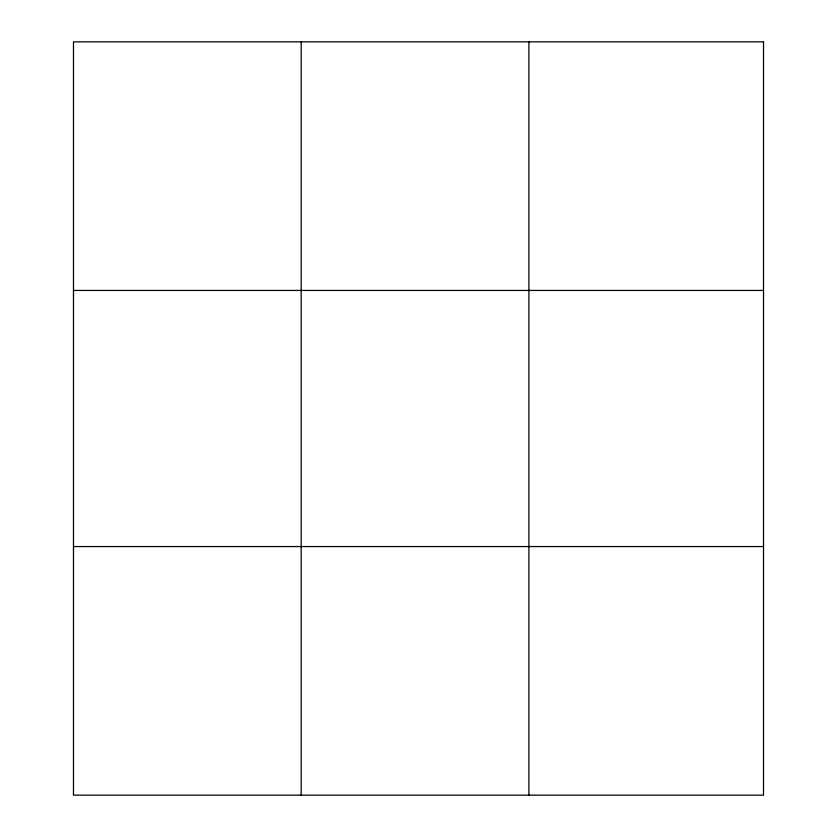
<?xml version="1.0" encoding="UTF-8"?>
<svg xmlns="http://www.w3.org/2000/svg" width="837" height="837" viewBox="0 0 837 837"><rect width="100%" height="100%" fill="white"/><g stroke="black" fill="none" stroke-linecap="round" stroke-linejoin="round"><path stroke-width="1.26" d="M301.194 795.15L301.194 41.85M528.911 795.15L528.911 41.85M73.478 290.439L763.522 290.439M73.478 546.561L763.522 546.561M763.522 41.85L763.522 795.15L73.478 795.15L73.478 41.85L763.522 41.85"/></g></svg>
